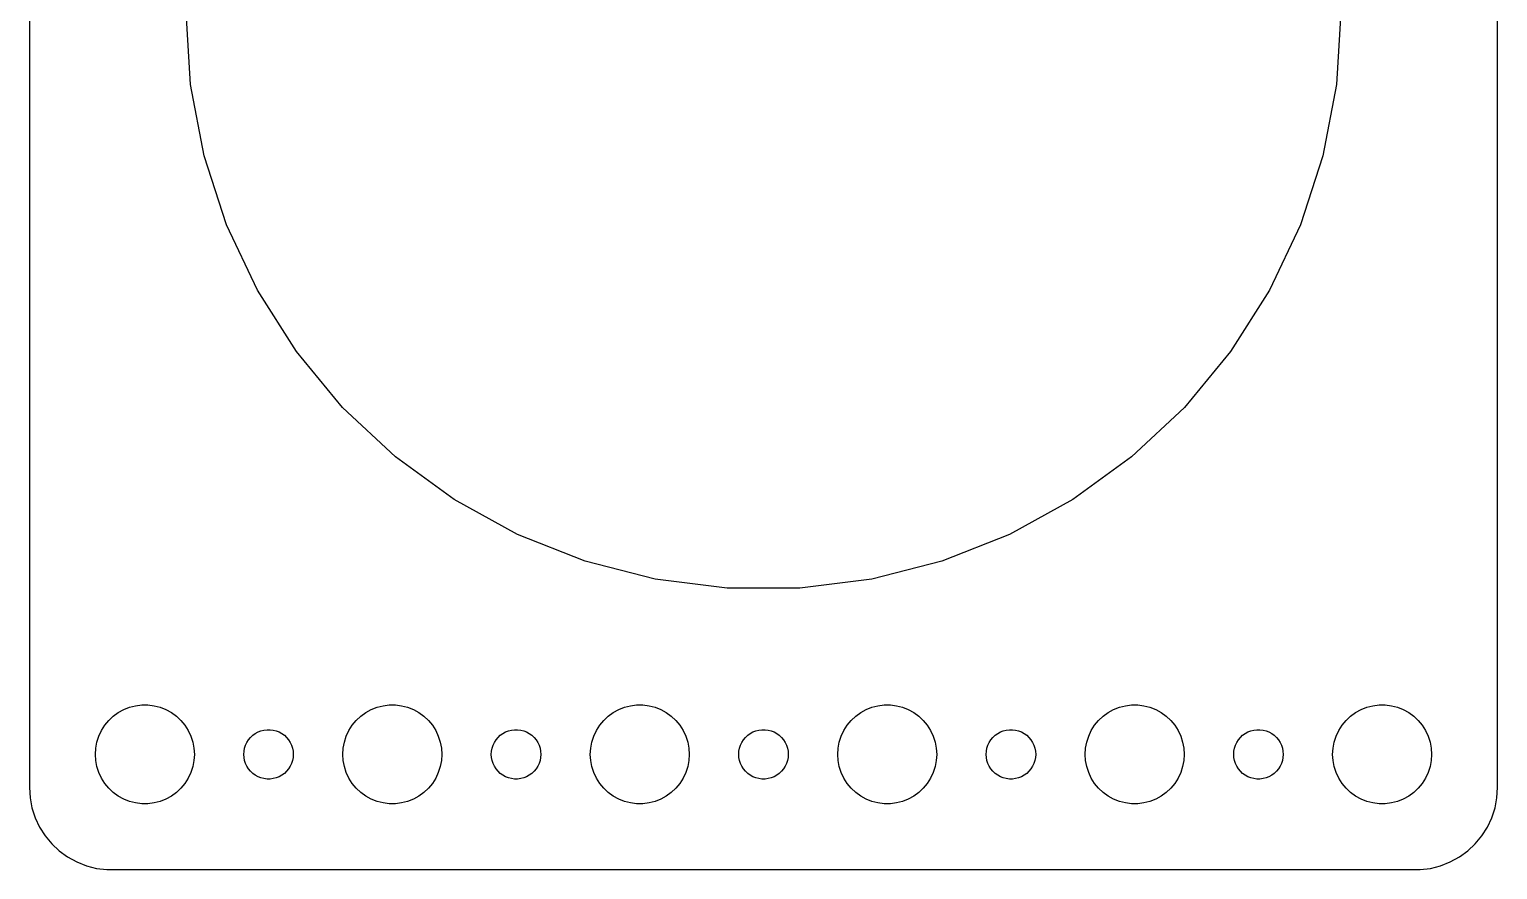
# Model space of a CAD drawing. Header units: metres. Extents: x -44 to 44, y 62 to 280.
# Drawn here: x -44.5 to 44.5, y 176 to 227 of the extents above; entities that cross this region are included whole.
import ezdxf

# ---------------------------------------------------------------- set-up
doc = ezdxf.new("R2010")
doc.units = ezdxf.units.M

msp = doc.modelspace()

# ---------------------------------------------------------------- linework, layer by layer
for p, q in [((-44.5, 275), (-44.5, 181)), ((44.5, 181), (44.5, 275)), ((-34.724, 223.613), (-35, 228)), ((35, 228), (34.724, 223.613)), ((-33.9004, 219.296), (-34.724, 223.613)), ((34.724, 223.613), (33.9004, 219.296)), ((-32.5422, 215.116), (-33.9004, 219.296)), ((33.9004, 219.296), (32.5422, 215.116)), ((-30.6707, 211.139), (-32.5422, 215.116)), ((32.5422, 215.116), (30.6707, 211.139)), ((-28.3156, 207.428), (-30.6707, 211.139)), ((30.6707, 211.139), (28.3156, 207.428)), ((-25.5139, 204.041), (-28.3156, 207.428)), ((28.3156, 207.428), (25.5139, 204.041)), ((-22.3098, 201.032), (-25.5139, 204.041)), ((25.5139, 204.041), (22.3098, 201.032)), ((-18.7539, 198.449), (-22.3098, 201.032)), ((22.3098, 201.032), (18.7539, 198.449)), ((-14.9023, 196.331), (-18.7539, 198.449)), ((18.7539, 198.449), (14.9023, 196.331)), ((-10.8156, 194.713), (-14.9023, 196.331)), ((14.9023, 196.331), (10.8156, 194.713)), ((-6.55833, 193.62), (-10.8156, 194.713)), ((10.8156, 194.713), (6.55833, 193.62)), ((-2.19766, 193.069), (-6.55833, 193.62)), ((6.55833, 193.62), (2.19766, 193.069)), ((2.19766, 193.069), (-2.19766, 193.069)), ((-39.6869, 185.054), (-39.4123, 185.312)), ((-39.4123, 185.312), (-39.1075, 185.533)), ((-39.1075, 185.533), (-38.7773, 185.714)), ((-38.7773, 185.714), (-38.427, 185.853)), ((-38.427, 185.853), (-38.0621, 185.947)), ((-38.0621, 185.947), (-37.6884, 185.994)), ((-37.6884, 185.994), (-37.3116, 185.994)), ((-37.3116, 185.994), (-36.9379, 185.947)), ((-36.9379, 185.947), (-36.5729, 185.853)), ((-36.5729, 185.853), (-36.2227, 185.714)), ((-36.2227, 185.714), (-35.8925, 185.533)), ((-35.8925, 185.533), (-35.5877, 185.312)), ((-35.5877, 185.312), (-35.3131, 185.054)), ((-24.6869, 185.054), (-24.4123, 185.312)), ((-24.4123, 185.312), (-24.1075, 185.533)), ((-24.1075, 185.533), (-23.7773, 185.714)), ((-23.7773, 185.714), (-23.427, 185.853)), ((-23.427, 185.853), (-23.0621, 185.947)), ((-23.0621, 185.947), (-22.6884, 185.994)), ((-22.6884, 185.994), (-22.3116, 185.994)), ((-22.3116, 185.994), (-21.9379, 185.947)), ((-21.9379, 185.947), (-21.5729, 185.853)), ((-21.5729, 185.853), (-21.2227, 185.714)), ((-21.2227, 185.714), (-20.8925, 185.533)), ((-20.8925, 185.533), (-20.5877, 185.312)), ((-20.5877, 185.312), (-20.3131, 185.054)), ((-9.6869, 185.054), (-9.41226, 185.312)), ((-9.41226, 185.312), (-9.10747, 185.533)), ((-9.10747, 185.533), (-8.77733, 185.714)), ((-8.77733, 185.714), (-8.42705, 185.853)), ((-8.42705, 185.853), (-8.06213, 185.947)), ((-8.06213, 185.947), (-7.68837, 185.994)), ((-7.68837, 185.994), (-7.31161, 185.994)), ((-7.31161, 185.994), (-6.93785, 185.947)), ((-6.93785, 185.947), (-6.57294, 185.853)), ((-6.57294, 185.853), (-6.22266, 185.714)), ((-6.22266, 185.714), (-5.89252, 185.533)), ((-5.89252, 185.533), (-5.58772, 185.312)), ((-5.58772, 185.312), (-5.31308, 185.054)), ((5.31308, 185.054), (5.58772, 185.312)), ((5.58772, 185.312), (5.89252, 185.533)), ((5.89252, 185.533), (6.22266, 185.714)), ((6.22266, 185.714), (6.57294, 185.853)), ((6.57294, 185.853), (6.93785, 185.947)), ((6.93785, 185.947), (7.31161, 185.994)), ((7.31161, 185.994), (7.68837, 185.994)), ((7.68837, 185.994), (8.06213, 185.947)), ((8.06213, 185.947), (8.42705, 185.853)), ((8.42705, 185.853), (8.77733, 185.714)), ((8.77733, 185.714), (9.10747, 185.533)), ((9.10747, 185.533), (9.41226, 185.312)), ((9.41226, 185.312), (9.6869, 185.054)), ((20.3131, 185.054), (20.5877, 185.312)), ((20.5877, 185.312), (20.8925, 185.533)), ((20.8925, 185.533), (21.2227, 185.714)), ((21.2227, 185.714), (21.5729, 185.853)), ((21.5729, 185.853), (21.9379, 185.947)), ((21.9379, 185.947), (22.3116, 185.994)), ((22.3116, 185.994), (22.6884, 185.994)), ((22.6884, 185.994), (23.0621, 185.947)), ((23.0621, 185.947), (23.427, 185.853)), ((23.427, 185.853), (23.7773, 185.714)), ((23.7773, 185.714), (24.1075, 185.533)), ((24.1075, 185.533), (24.4123, 185.312)), ((24.4123, 185.312), (24.6869, 185.054)), ((35.3131, 185.054), (35.5877, 185.312)), ((35.5877, 185.312), (35.8925, 185.533)), ((35.8925, 185.533), (36.2227, 185.714)), ((36.2227, 185.714), (36.5729, 185.853)), ((36.5729, 185.853), (36.9379, 185.947)), ((36.9379, 185.947), (37.3116, 185.994)), ((37.3116, 185.994), (37.6884, 185.994)), ((37.6884, 185.994), (38.0621, 185.947)), ((38.0621, 185.947), (38.427, 185.853)), ((38.427, 185.853), (38.7773, 185.714)), ((38.7773, 185.714), (39.1075, 185.533)), ((39.1075, 185.533), (39.4123, 185.312)), ((39.4123, 185.312), (39.6869, 185.054)), ((-40.2893, 184.104), (-40.1289, 184.445)), ((-40.1289, 184.445), (-39.927, 184.763)), ((-39.927, 184.763), (-39.6869, 185.054)), ((-35.3131, 185.054), (-35.0729, 184.763)), ((-35.0729, 184.763), (-34.8711, 184.445)), ((-34.8711, 184.445), (-34.7107, 184.104)), ((-30.9561, 184.156), (-30.8037, 184.266)), ((-30.8037, 184.266), (-30.6387, 184.357)), ((-30.6387, 184.357), (-30.4635, 184.427)), ((-30.4635, 184.427), (-30.2811, 184.473)), ((-30.2811, 184.473), (-30.0942, 184.497)), ((-30.0942, 184.497), (-29.9058, 184.497)), ((-29.9058, 184.497), (-29.7189, 184.473)), ((-29.7189, 184.473), (-29.5365, 184.427)), ((-29.5365, 184.427), (-29.3613, 184.357)), ((-29.3613, 184.357), (-29.1963, 184.266)), ((-29.1963, 184.266), (-29.0439, 184.156)), ((-25.2893, 184.104), (-25.1289, 184.445)), ((-25.1289, 184.445), (-24.927, 184.763)), ((-24.927, 184.763), (-24.6869, 185.054)), ((-20.3131, 185.054), (-20.0729, 184.763)), ((-20.0729, 184.763), (-19.8711, 184.445)), ((-19.8711, 184.445), (-19.7107, 184.104)), ((-15.9561, 184.156), (-15.8037, 184.266)), ((-15.8037, 184.266), (-15.6387, 184.357)), ((-15.6387, 184.357), (-15.4635, 184.427)), ((-15.4635, 184.427), (-15.2811, 184.473)), ((-15.2811, 184.473), (-15.0942, 184.497)), ((-15.0942, 184.497), (-14.9058, 184.497)), ((-14.9058, 184.497), (-14.7189, 184.473)), ((-14.7189, 184.473), (-14.5365, 184.427)), ((-14.5365, 184.427), (-14.3613, 184.357)), ((-14.3613, 184.357), (-14.1963, 184.266)), ((-14.1963, 184.266), (-14.0439, 184.156)), ((-10.2893, 184.104), (-10.1289, 184.445)), ((-10.1289, 184.445), (-9.92705, 184.763)), ((-9.92705, 184.763), (-9.6869, 185.054)), ((-5.31308, 185.054), (-5.07294, 184.763)), ((-5.07294, 184.763), (-4.87108, 184.445)), ((-4.87108, 184.445), (-4.71066, 184.104)), ((-0.95613, 184.156), (-0.80373, 184.266)), ((-0.80373, 184.266), (-0.63866, 184.357)), ((-0.63866, 184.357), (-0.46352, 184.427)), ((-0.46352, 184.427), (-0.28107, 184.473)), ((-0.28107, 184.473), (-0.09418, 184.497)), ((-0.09418, 184.497), (0.09418, 184.497)), ((0.09418, 184.497), (0.28107, 184.473)), ((0.28107, 184.473), (0.46352, 184.427)), ((0.46352, 184.427), (0.63866, 184.357)), ((0.63866, 184.357), (0.80373, 184.266)), ((0.80373, 184.266), (0.95613, 184.156)), ((4.71066, 184.104), (4.87108, 184.445)), ((4.87108, 184.445), (5.07294, 184.763)), ((5.07294, 184.763), (5.31308, 185.054)), ((9.6869, 185.054), (9.92705, 184.763)), ((9.92705, 184.763), (10.1289, 184.445)), ((10.1289, 184.445), (10.2893, 184.104)), ((14.0439, 184.156), (14.1963, 184.266)), ((14.1963, 184.266), (14.3613, 184.357)), ((14.3613, 184.357), (14.5365, 184.427)), ((14.5365, 184.427), (14.7189, 184.473)), ((14.7189, 184.473), (14.9058, 184.497)), ((14.9058, 184.497), (15.0942, 184.497)), ((15.0942, 184.497), (15.2811, 184.473)), ((15.2811, 184.473), (15.4635, 184.427)), ((15.4635, 184.427), (15.6387, 184.357)), ((15.6387, 184.357), (15.8037, 184.266)), ((15.8037, 184.266), (15.9561, 184.156)), ((19.7107, 184.104), (19.8711, 184.445)), ((19.8711, 184.445), (20.0729, 184.763)), ((20.0729, 184.763), (20.3131, 185.054)), ((24.6869, 185.054), (24.927, 184.763)), ((24.927, 184.763), (25.1289, 184.445)), ((25.1289, 184.445), (25.2893, 184.104)), ((29.0439, 184.156), (29.1963, 184.266)), ((29.1963, 184.266), (29.3613, 184.357)), ((29.3613, 184.357), (29.5365, 184.427)), ((29.5365, 184.427), (29.7189, 184.473)), ((29.7189, 184.473), (29.9058, 184.497)), ((29.9058, 184.497), (30.0942, 184.497)), ((30.0942, 184.497), (30.2811, 184.473)), ((30.2811, 184.473), (30.4635, 184.427)), ((30.4635, 184.427), (30.6387, 184.357)), ((30.6387, 184.357), (30.8037, 184.266)), ((30.8037, 184.266), (30.9561, 184.156)), ((34.7107, 184.104), (34.8711, 184.445)), ((34.8711, 184.445), (35.0729, 184.763)), ((35.0729, 184.763), (35.3131, 185.054)), ((39.6869, 185.054), (39.927, 184.763)), ((39.927, 184.763), (40.1289, 184.445)), ((40.1289, 184.445), (40.2893, 184.104)), ((-40.5, 183), (-40.4763, 183.376)), ((-40.4763, 183.376), (-40.4057, 183.746)), ((-40.4057, 183.746), (-40.2893, 184.104)), ((-34.7107, 184.104), (-34.5942, 183.746)), ((-34.5942, 183.746), (-34.5237, 183.376)), ((-34.5237, 183.376), (-34.5, 183)), ((-31.4882, 183.188), (-31.4529, 183.373)), ((-31.4529, 183.373), (-31.3947, 183.552)), ((-31.3947, 183.552), (-31.3145, 183.723)), ((-31.3145, 183.723), (-31.2135, 183.882)), ((-31.2135, 183.882), (-31.0934, 184.027)), ((-31.0934, 184.027), (-30.9561, 184.156)), ((-29.0439, 184.156), (-28.9065, 184.027)), ((-28.9065, 184.027), (-28.7865, 183.882)), ((-28.7865, 183.882), (-28.6855, 183.723)), ((-28.6855, 183.723), (-28.6053, 183.552)), ((-28.6053, 183.552), (-28.5471, 183.373)), ((-28.5471, 183.373), (-28.5118, 183.188)), ((-25.5, 183), (-25.4763, 183.376)), ((-25.4763, 183.376), (-25.4057, 183.746)), ((-25.4057, 183.746), (-25.2893, 184.104)), ((-19.7107, 184.104), (-19.5942, 183.746)), ((-19.5942, 183.746), (-19.5237, 183.376)), ((-19.5237, 183.376), (-19.5, 183)), ((-16.4882, 183.188), (-16.4529, 183.373)), ((-16.4529, 183.373), (-16.3947, 183.552)), ((-16.3947, 183.552), (-16.3145, 183.723)), ((-16.3145, 183.723), (-16.2135, 183.882)), ((-16.2135, 183.882), (-16.0934, 184.027)), ((-16.0934, 184.027), (-15.9561, 184.156)), ((-14.0439, 184.156), (-13.9065, 184.027)), ((-13.9065, 184.027), (-13.7865, 183.882)), ((-13.7865, 183.882), (-13.6855, 183.723)), ((-13.6855, 183.723), (-13.6053, 183.552)), ((-13.6053, 183.552), (-13.5471, 183.373)), ((-13.5471, 183.373), (-13.5118, 183.188)), ((-10.5, 183), (-10.4763, 183.376)), ((-10.4763, 183.376), (-10.4057, 183.746)), ((-10.4057, 183.746), (-10.2893, 184.104)), ((-4.71066, 184.104), (-4.59424, 183.746)), ((-4.59424, 183.746), (-4.52365, 183.376)), ((-4.52365, 183.376), (-4.5, 183)), ((-1.48816, 183.188), (-1.45287, 183.373)), ((-1.45287, 183.373), (-1.39465, 183.552)), ((-1.39465, 183.552), (-1.31445, 183.723)), ((-1.31445, 183.723), (-1.21352, 183.882)), ((-1.21352, 183.882), (-1.09344, 184.027)), ((-1.09344, 184.027), (-0.95613, 184.156)), ((0.95613, 184.156), (1.09344, 184.027)), ((1.09344, 184.027), (1.21352, 183.882)), ((1.21352, 183.882), (1.31445, 183.723)), ((1.31445, 183.723), (1.39465, 183.552)), ((1.39465, 183.552), (1.45287, 183.373)), ((1.45287, 183.373), (1.48816, 183.188)), ((4.5, 183), (4.52365, 183.376)), ((4.52365, 183.376), (4.59424, 183.746)), ((4.59424, 183.746), (4.71066, 184.104)), ((10.2893, 184.104), (10.4057, 183.746)), ((10.4057, 183.746), (10.4763, 183.376)), ((10.4763, 183.376), (10.5, 183)), ((13.5118, 183.188), (13.5471, 183.373)), ((13.5471, 183.373), (13.6053, 183.552)), ((13.6053, 183.552), (13.6855, 183.723)), ((13.6855, 183.723), (13.7865, 183.882)), ((13.7865, 183.882), (13.9065, 184.027)), ((13.9065, 184.027), (14.0439, 184.156)), ((15.9561, 184.156), (16.0934, 184.027)), ((16.0934, 184.027), (16.2135, 183.882)), ((16.2135, 183.882), (16.3145, 183.723)), ((16.3145, 183.723), (16.3947, 183.552)), ((16.3947, 183.552), (16.4529, 183.373)), ((16.4529, 183.373), (16.4882, 183.188)), ((19.5, 183), (19.5237, 183.376)), ((19.5237, 183.376), (19.5942, 183.746)), ((19.5942, 183.746), (19.7107, 184.104)), ((25.2893, 184.104), (25.4057, 183.746)), ((25.4057, 183.746), (25.4763, 183.376)), ((25.4763, 183.376), (25.5, 183)), ((28.5118, 183.188), (28.5471, 183.373)), ((28.5471, 183.373), (28.6053, 183.552)), ((28.6053, 183.552), (28.6855, 183.723)), ((28.6855, 183.723), (28.7865, 183.882)), ((28.7865, 183.882), (28.9065, 184.027)), ((28.9065, 184.027), (29.0439, 184.156)), ((30.9561, 184.156), (31.0934, 184.027)), ((31.0934, 184.027), (31.2135, 183.882)), ((31.2135, 183.882), (31.3145, 183.723)), ((31.3145, 183.723), (31.3947, 183.552)), ((31.3947, 183.552), (31.4529, 183.373)), ((31.4529, 183.373), (31.4882, 183.188)), ((34.5, 183), (34.5237, 183.376)), ((34.5237, 183.376), (34.5942, 183.746)), ((34.5942, 183.746), (34.7107, 184.104)), ((40.2893, 184.104), (40.4057, 183.746)), ((40.4057, 183.746), (40.4763, 183.376)), ((40.4763, 183.376), (40.5, 183)), ((-40.4763, 182.624), (-40.5, 183)), ((-40.4057, 182.254), (-40.4763, 182.624)), ((-34.5237, 182.624), (-34.5942, 182.254)), ((-34.5, 183), (-34.5237, 182.624)), ((-31.5, 183), (-31.4882, 183.188)), ((-31.4882, 182.812), (-31.5, 183)), ((-31.4529, 182.627), (-31.4882, 182.812)), ((-31.3947, 182.448), (-31.4529, 182.627)), ((-28.5471, 182.627), (-28.6053, 182.448)), ((-28.5118, 182.812), (-28.5471, 182.627)), ((-28.5118, 183.188), (-28.5, 183)), ((-28.5, 183), (-28.5118, 182.812)), ((-25.4763, 182.624), (-25.5, 183)), ((-25.4057, 182.254), (-25.4763, 182.624)), ((-19.5237, 182.624), (-19.5942, 182.254)), ((-19.5, 183), (-19.5237, 182.624)), ((-16.5, 183), (-16.4882, 183.188)), ((-16.4882, 182.812), (-16.5, 183)), ((-16.4529, 182.627), (-16.4882, 182.812)), ((-16.3947, 182.448), (-16.4529, 182.627)), ((-13.5471, 182.627), (-13.6053, 182.448)), ((-13.5118, 182.812), (-13.5471, 182.627)), ((-13.5118, 183.188), (-13.5, 183)), ((-13.5, 183), (-13.5118, 182.812)), ((-10.4763, 182.624), (-10.5, 183)), ((-10.4057, 182.254), (-10.4763, 182.624)), ((-4.52365, 182.624), (-4.59424, 182.254)), ((-4.5, 183), (-4.52365, 182.624)), ((-1.5, 183), (-1.48816, 183.188)), ((-1.48816, 182.812), (-1.5, 183)), ((-1.45287, 182.627), (-1.48816, 182.812)), ((-1.39465, 182.448), (-1.45287, 182.627)), ((1.45287, 182.627), (1.39465, 182.448)), ((1.48816, 182.812), (1.45287, 182.627)), ((1.48816, 183.188), (1.5, 183)), ((1.5, 183), (1.48816, 182.812)), ((4.52365, 182.624), (4.5, 183)), ((4.59424, 182.254), (4.52365, 182.624)), ((10.4763, 182.624), (10.4057, 182.254)), ((10.5, 183), (10.4763, 182.624)), ((13.5, 183), (13.5118, 183.188)), ((13.5118, 182.812), (13.5, 183)), ((13.5471, 182.627), (13.5118, 182.812)), ((13.6053, 182.448), (13.5471, 182.627)), ((16.4529, 182.627), (16.3947, 182.448)), ((16.4882, 182.812), (16.4529, 182.627)), ((16.4882, 183.188), (16.5, 183)), ((16.5, 183), (16.4882, 182.812)), ((19.5237, 182.624), (19.5, 183)), ((19.5942, 182.254), (19.5237, 182.624)), ((25.4763, 182.624), (25.4057, 182.254)), ((25.5, 183), (25.4763, 182.624)), ((28.5, 183), (28.5118, 183.188)), ((28.5118, 182.812), (28.5, 183)), ((28.5471, 182.627), (28.5118, 182.812)), ((28.6053, 182.448), (28.5471, 182.627)), ((31.4529, 182.627), (31.3947, 182.448)), ((31.4882, 182.812), (31.4529, 182.627)), ((31.4882, 183.188), (31.5, 183)), ((31.5, 183), (31.4882, 182.812)), ((34.5237, 182.624), (34.5, 183)), ((34.5942, 182.254), (34.5237, 182.624)), ((40.4763, 182.624), (40.4057, 182.254)), ((40.5, 183), (40.4763, 182.624)), ((-40.2893, 181.896), (-40.4057, 182.254)), ((-40.1289, 181.555), (-40.2893, 181.896)), ((-34.7107, 181.896), (-34.8711, 181.555)), ((-34.5942, 182.254), (-34.7107, 181.896)), ((-31.3145, 182.277), (-31.3947, 182.448)), ((-31.2135, 182.118), (-31.3145, 182.277)), ((-31.0934, 181.973), (-31.2135, 182.118)), ((-30.9561, 181.844), (-31.0934, 181.973)), ((-30.8037, 181.734), (-30.9561, 181.844)), ((-30.6387, 181.643), (-30.8037, 181.734)), ((-30.4635, 181.573), (-30.6387, 181.643)), ((-30.2811, 181.527), (-30.4635, 181.573)), ((-29.5365, 181.573), (-29.7189, 181.527)), ((-29.3613, 181.643), (-29.5365, 181.573)), ((-29.1963, 181.734), (-29.3613, 181.643)), ((-29.0439, 181.844), (-29.1963, 181.734)), ((-28.9065, 181.973), (-29.0439, 181.844)), ((-28.7865, 182.118), (-28.9065, 181.973)), ((-28.6855, 182.277), (-28.7865, 182.118)), ((-28.6053, 182.448), (-28.6855, 182.277)), ((-25.2893, 181.896), (-25.4057, 182.254)), ((-25.1289, 181.555), (-25.2893, 181.896)), ((-19.7107, 181.896), (-19.8711, 181.555)), ((-19.5942, 182.254), (-19.7107, 181.896)), ((-16.3145, 182.277), (-16.3947, 182.448)), ((-16.2135, 182.118), (-16.3145, 182.277)), ((-16.0934, 181.973), (-16.2135, 182.118)), ((-15.9561, 181.844), (-16.0934, 181.973)), ((-15.8037, 181.734), (-15.9561, 181.844)), ((-15.6387, 181.643), (-15.8037, 181.734)), ((-15.4635, 181.573), (-15.6387, 181.643)), ((-15.2811, 181.527), (-15.4635, 181.573)), ((-14.5365, 181.573), (-14.7189, 181.527)), ((-14.3613, 181.643), (-14.5365, 181.573)), ((-14.1963, 181.734), (-14.3613, 181.643)), ((-14.0439, 181.844), (-14.1963, 181.734)), ((-13.9065, 181.973), (-14.0439, 181.844)), ((-13.7865, 182.118), (-13.9065, 181.973)), ((-13.6855, 182.277), (-13.7865, 182.118)), ((-13.6053, 182.448), (-13.6855, 182.277)), ((-10.2893, 181.896), (-10.4057, 182.254)), ((-10.1289, 181.555), (-10.2893, 181.896)), ((-4.71066, 181.896), (-4.87108, 181.555)), ((-4.59424, 182.254), (-4.71066, 181.896)), ((-1.31445, 182.277), (-1.39465, 182.448)), ((-1.21352, 182.118), (-1.31445, 182.277)), ((-1.09344, 181.973), (-1.21352, 182.118)), ((-0.95613, 181.844), (-1.09344, 181.973)), ((-0.80373, 181.734), (-0.95613, 181.844)), ((-0.63866, 181.643), (-0.80373, 181.734)), ((-0.46352, 181.573), (-0.63866, 181.643)), ((-0.28107, 181.527), (-0.46352, 181.573)), ((0.46352, 181.573), (0.28107, 181.527)), ((0.63866, 181.643), (0.46352, 181.573)), ((0.80373, 181.734), (0.63866, 181.643)), ((0.95613, 181.844), (0.80373, 181.734)), ((1.09344, 181.973), (0.95613, 181.844)), ((1.21352, 182.118), (1.09344, 181.973)), ((1.31445, 182.277), (1.21352, 182.118)), ((1.39465, 182.448), (1.31445, 182.277)), ((4.71066, 181.896), (4.59424, 182.254)), ((4.87108, 181.555), (4.71066, 181.896)), ((10.2893, 181.896), (10.1289, 181.555)), ((10.4057, 182.254), (10.2893, 181.896)), ((13.6855, 182.277), (13.6053, 182.448)), ((13.7865, 182.118), (13.6855, 182.277)), ((13.9065, 181.973), (13.7865, 182.118)), ((14.0439, 181.844), (13.9065, 181.973)), ((14.1963, 181.734), (14.0439, 181.844)), ((14.3613, 181.643), (14.1963, 181.734)), ((14.5365, 181.573), (14.3613, 181.643)), ((14.7189, 181.527), (14.5365, 181.573)), ((15.4635, 181.573), (15.2811, 181.527)), ((15.6387, 181.643), (15.4635, 181.573)), ((15.8037, 181.734), (15.6387, 181.643)), ((15.9561, 181.844), (15.8037, 181.734)), ((16.0934, 181.973), (15.9561, 181.844)), ((16.2135, 182.118), (16.0934, 181.973)), ((16.3145, 182.277), (16.2135, 182.118)), ((16.3947, 182.448), (16.3145, 182.277)), ((19.7107, 181.896), (19.5942, 182.254)), ((19.8711, 181.555), (19.7107, 181.896)), ((25.2893, 181.896), (25.1289, 181.555)), ((25.4057, 182.254), (25.2893, 181.896)), ((28.6855, 182.277), (28.6053, 182.448)), ((28.7865, 182.118), (28.6855, 182.277)), ((28.9065, 181.973), (28.7865, 182.118)), ((29.0439, 181.844), (28.9065, 181.973)), ((29.1963, 181.734), (29.0439, 181.844)), ((29.3613, 181.643), (29.1963, 181.734)), ((29.5365, 181.573), (29.3613, 181.643)), ((29.7189, 181.527), (29.5365, 181.573)), ((30.4635, 181.573), (30.2811, 181.527)), ((30.6387, 181.643), (30.4635, 181.573)), ((30.8037, 181.734), (30.6387, 181.643)), ((30.9561, 181.844), (30.8037, 181.734)), ((31.0934, 181.973), (30.9561, 181.844)), ((31.2135, 182.118), (31.0934, 181.973)), ((31.3145, 182.277), (31.2135, 182.118)), ((31.3947, 182.448), (31.3145, 182.277)), ((34.7107, 181.896), (34.5942, 182.254)), ((34.8711, 181.555), (34.7107, 181.896)), ((40.2893, 181.896), (40.1289, 181.555)), ((40.4057, 182.254), (40.2893, 181.896)), ((-44.5, 181), (-44.4606, 180.373)), ((-39.927, 181.237), (-40.1289, 181.555)), ((-39.6869, 180.946), (-39.927, 181.237)), ((-39.4123, 180.688), (-39.6869, 180.946)), ((-39.1075, 180.467), (-39.4123, 180.688)), ((-35.5877, 180.688), (-35.8925, 180.467)), ((-35.3131, 180.946), (-35.5877, 180.688)), ((-35.0729, 181.237), (-35.3131, 180.946)), ((-34.8711, 181.555), (-35.0729, 181.237)), ((-30.0942, 181.503), (-30.2811, 181.527)), ((-29.9058, 181.503), (-30.0942, 181.503)), ((-29.7189, 181.527), (-29.9058, 181.503)), ((-24.927, 181.237), (-25.1289, 181.555)), ((-24.6869, 180.946), (-24.927, 181.237)), ((-24.4123, 180.688), (-24.6869, 180.946)), ((-24.1075, 180.467), (-24.4123, 180.688)), ((-20.5877, 180.688), (-20.8925, 180.467)), ((-20.3131, 180.946), (-20.5877, 180.688)), ((-20.0729, 181.237), (-20.3131, 180.946)), ((-19.8711, 181.555), (-20.0729, 181.237)), ((-15.0942, 181.503), (-15.2811, 181.527)), ((-14.9058, 181.503), (-15.0942, 181.503)), ((-14.7189, 181.527), (-14.9058, 181.503)), ((-9.92705, 181.237), (-10.1289, 181.555)), ((-9.6869, 180.946), (-9.92705, 181.237)), ((-9.41226, 180.688), (-9.6869, 180.946)), ((-9.10747, 180.467), (-9.41226, 180.688)), ((-5.58772, 180.688), (-5.89252, 180.467)), ((-5.31308, 180.946), (-5.58772, 180.688)), ((-5.07294, 181.237), (-5.31308, 180.946)), ((-4.87108, 181.555), (-5.07294, 181.237)), ((-0.09418, 181.503), (-0.28107, 181.527)), ((0.09418, 181.503), (-0.09418, 181.503)), ((0.28107, 181.527), (0.09418, 181.503)), ((5.07294, 181.237), (4.87108, 181.555)), ((5.31308, 180.946), (5.07294, 181.237)), ((5.58772, 180.688), (5.31308, 180.946)), ((5.89252, 180.467), (5.58772, 180.688)), ((9.41226, 180.688), (9.10747, 180.467)), ((9.6869, 180.946), (9.41226, 180.688)), ((9.92705, 181.237), (9.6869, 180.946)), ((10.1289, 181.555), (9.92705, 181.237)), ((14.9058, 181.503), (14.7189, 181.527)), ((15.0942, 181.503), (14.9058, 181.503)), ((15.2811, 181.527), (15.0942, 181.503)), ((20.0729, 181.237), (19.8711, 181.555)), ((20.3131, 180.946), (20.0729, 181.237)), ((20.5877, 180.688), (20.3131, 180.946)), ((20.8925, 180.467), (20.5877, 180.688)), ((24.4123, 180.688), (24.1075, 180.467)), ((24.6869, 180.946), (24.4123, 180.688)), ((24.927, 181.237), (24.6869, 180.946)), ((25.1289, 181.555), (24.927, 181.237)), ((29.9058, 181.503), (29.7189, 181.527)), ((30.0942, 181.503), (29.9058, 181.503)), ((30.2811, 181.527), (30.0942, 181.503)), ((35.0729, 181.237), (34.8711, 181.555)), ((35.3131, 180.946), (35.0729, 181.237)), ((35.5877, 180.688), (35.3131, 180.946)), ((35.8925, 180.467), (35.5877, 180.688)), ((39.4123, 180.688), (39.1075, 180.467)), ((39.6869, 180.946), (39.4123, 180.688)), ((39.927, 181.237), (39.6869, 180.946)), ((40.1289, 181.555), (39.927, 181.237)), ((44.4606, 180.373), (44.5, 181)), ((-44.4606, 180.373), (-44.3429, 179.757)), ((-38.7773, 180.286), (-39.1075, 180.467)), ((-38.427, 180.147), (-38.7773, 180.286)), ((-38.0621, 180.053), (-38.427, 180.147)), ((-37.6884, 180.006), (-38.0621, 180.053)), ((-37.3116, 180.006), (-37.6884, 180.006)), ((-36.9379, 180.053), (-37.3116, 180.006)), ((-36.5729, 180.147), (-36.9379, 180.053)), ((-36.2227, 180.286), (-36.5729, 180.147)), ((-35.8925, 180.467), (-36.2227, 180.286)), ((-23.7773, 180.286), (-24.1075, 180.467)), ((-23.427, 180.147), (-23.7773, 180.286)), ((-23.0621, 180.053), (-23.427, 180.147)), ((-22.6884, 180.006), (-23.0621, 180.053)), ((-22.3116, 180.006), (-22.6884, 180.006)), ((-21.9379, 180.053), (-22.3116, 180.006)), ((-21.5729, 180.147), (-21.9379, 180.053)), ((-21.2227, 180.286), (-21.5729, 180.147)), ((-20.8925, 180.467), (-21.2227, 180.286)), ((-8.77733, 180.286), (-9.10747, 180.467)), ((-8.42705, 180.147), (-8.77733, 180.286)), ((-8.06213, 180.053), (-8.42705, 180.147)), ((-7.68837, 180.006), (-8.06213, 180.053)), ((-7.31161, 180.006), (-7.68837, 180.006)), ((-6.93785, 180.053), (-7.31161, 180.006)), ((-6.57294, 180.147), (-6.93785, 180.053)), ((-6.22266, 180.286), (-6.57294, 180.147)), ((-5.89252, 180.467), (-6.22266, 180.286)), ((6.22266, 180.286), (5.89252, 180.467)), ((6.57294, 180.147), (6.22266, 180.286)), ((6.93785, 180.053), (6.57294, 180.147)), ((7.31161, 180.006), (6.93785, 180.053)), ((7.68837, 180.006), (7.31161, 180.006)), ((8.06213, 180.053), (7.68837, 180.006)), ((8.42705, 180.147), (8.06213, 180.053)), ((8.77733, 180.286), (8.42705, 180.147)), ((9.10747, 180.467), (8.77733, 180.286)), ((21.2227, 180.286), (20.8925, 180.467)), ((21.5729, 180.147), (21.2227, 180.286)), ((21.9379, 180.053), (21.5729, 180.147)), ((22.3116, 180.006), (21.9379, 180.053)), ((22.6884, 180.006), (22.3116, 180.006)), ((23.0621, 180.053), (22.6884, 180.006)), ((23.427, 180.147), (23.0621, 180.053)), ((23.7773, 180.286), (23.427, 180.147)), ((24.1075, 180.467), (23.7773, 180.286)), ((36.2227, 180.286), (35.8925, 180.467)), ((36.5729, 180.147), (36.2227, 180.286)), ((36.9379, 180.053), (36.5729, 180.147)), ((37.3116, 180.006), (36.9379, 180.053)), ((37.6884, 180.006), (37.3116, 180.006)), ((38.0621, 180.053), (37.6884, 180.006)), ((38.427, 180.147), (38.0621, 180.053)), ((38.7773, 180.286), (38.427, 180.147)), ((39.1075, 180.467), (38.7773, 180.286)), ((44.3429, 179.757), (44.4606, 180.373)), ((-44.3429, 179.757), (-44.1489, 179.159)), ((-44.1489, 179.159), (-43.8815, 178.591)), ((43.8815, 178.591), (44.1489, 179.159)), ((44.1489, 179.159), (44.3429, 179.757)), ((-43.8815, 178.591), (-43.5451, 178.061)), ((-43.5451, 178.061), (-43.1448, 177.577)), ((43.1448, 177.577), (43.5451, 178.061)), ((43.5451, 178.061), (43.8815, 178.591)), ((-43.1448, 177.577), (-42.6871, 177.147)), ((-42.6871, 177.147), (-42.1791, 176.778)), ((42.1791, 176.778), (42.6871, 177.147)), ((42.6871, 177.147), (43.1448, 177.577)), ((-42.1791, 176.778), (-41.6289, 176.476)), ((-41.6289, 176.476), (-41.0451, 176.245)), ((-41.0451, 176.245), (-40.4369, 176.089)), ((40.4369, 176.089), (41.0451, 176.245)), ((41.0451, 176.245), (41.6289, 176.476)), ((41.6289, 176.476), (42.1791, 176.778)), ((-40.4369, 176.089), (-39.8139, 176.01)), ((-39.8139, 176.01), (39.8139, 176.01)), ((39.8139, 176.01), (40.4369, 176.089))]:
    msp.add_line(p, q)

doc.saveas('drawing.dxf')
